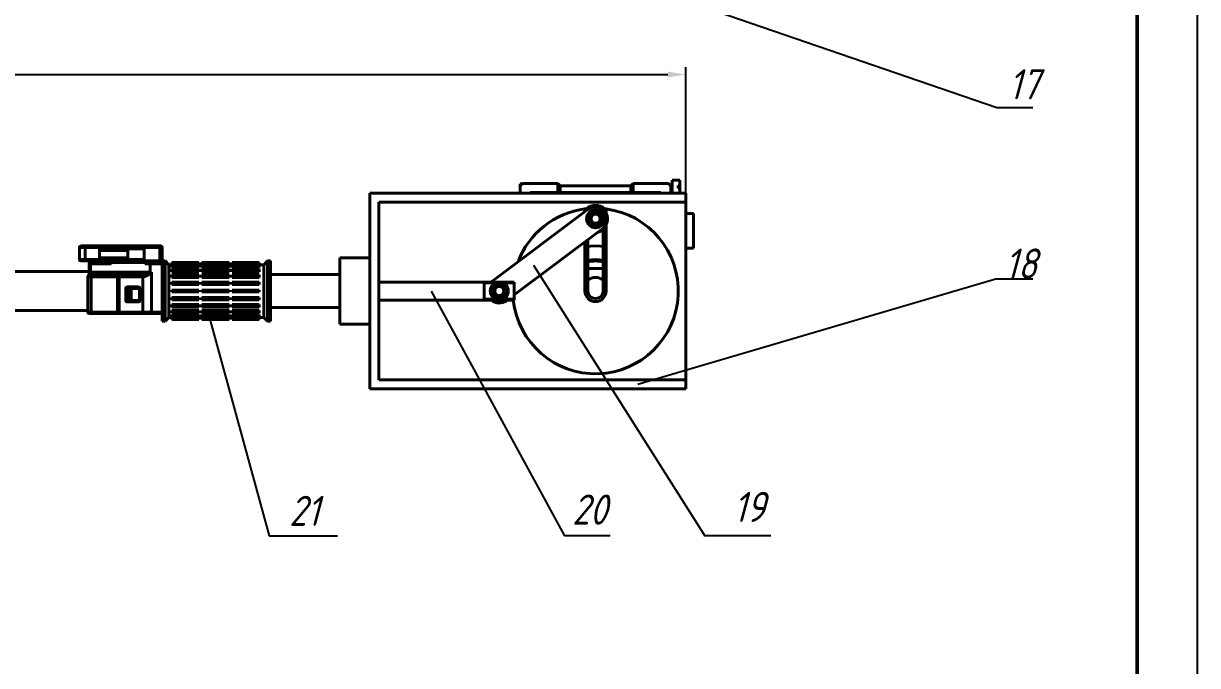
# Model space of a CAD drawing. Header units: millimetres. Extents: x 579 to 4020, y 235 to 1416.
# Drawn here: x 977.8 to 1172.9, y 794.9 to 901.5 of the extents above; entities that cross this region are included whole.
import ezdxf

# ---------------------------------------------------------------- set-up
doc = ezdxf.new("R2010")
doc.units = ezdxf.units.MM
doc.header["$LTSCALE"] = 0.3
for name, color, linetype, lineweight in [('图形轮廓线', 7, 'Continuous', 40), ('图框线', 7, 'Continuous', 50), ('尺寸标注', 7, 'Continuous', 25), ('细实线', 7, 'Continuous', 25)]:
    doc.layers.add(name, color=color, linetype=linetype, lineweight=lineweight)
doc.styles.add('数字样式', font='gbeitc.shx', dxfattribs={"height": 5, "bigfont": 'gbcbig.shx'})
doc.dimstyles.new('4倍', dxfattribs={"dimtxt": 3.5, "dimasz": 3, "dimexe": 1.25, "dimexo": 0, "dimtad": 1, "dimtoh": 1, "dimdec": 3, "dimlfac": 4, "dimdsep": 46, "dimtxsty": '数字样式', "dimcen": 2.5, "dimadec": 0, "dimazin": 0, "dimtp": 0.03, "dimtm": 0.03, "dimtfac": 1, "dimtdec": 3, "dimtmove": 0, "dimatfit": 3, "dimfxl": 1, "dimarcsym": 0})

# ---------------------------------------------------------------- blocks, each defined once
blk = doc.blocks.new('*D155')
at = {"layer": 'Defpoints', "color": 0, "ltscale": 0.3, "transparency": 16777216}
for p in [(1087.86, 893.05), (698.11, 848.34), (1087.86, 842.34)]:
    blk.add_point(p, dxfattribs=at)
at = {"layer": '细实线', "color": 0, "lineweight": -2, "ltscale": 0.3, "transparency": 16777216}
for p, q in [((698.11, 848.34), (698.11, 894.3)), ((1087.86, 842.34), (1087.86, 894.3)), ((701.11, 893.05), (1084.86, 893.05))]:
    blk.add_line(p, q, dxfattribs=at)
at = {"layer": '细实线', "color": 0, "ltscale": 0.3, "transparency": 16777216}
for points in [[(701.11, 893.55), (701.11, 892.55), (698.11, 893.05)], [(1084.86, 893.55), (1084.86, 892.55), (1087.86, 893.05)]]:
    blk.add_solid(points, dxfattribs=at)
at = {"layer": '细实线', "color": 0, "ltscale": 0.3, "transparency": 16777216, "insert": (892.98, 896.18), "char_height": 5, "attachment_point": 5, "style": '数字样式'}
blk.add_mtext('1559', dxfattribs=at)

msp = doc.modelspace()

# ---------------------------------------------------------------- linework, layer by layer
at = {"layer": '图形轮廓线'}
for p, q in [((1060.73316, 874.96105), (1060.35816, 874.58605)), ((1060.35816, 874.58605), (1060.35816, 874.88605)), ((1060.65816, 874.88605), (1060.35816, 874.88605)), ((1060.35816, 874.58605), (1060.35816, 873.33605)), ((1066.60816, 874.96105), (1060.73316, 874.96105)), ((1066.60816, 873.46105), (1066.60816, 874.96105)), ((1066.98316, 874.58605), (1066.60816, 874.96105)), ((1066.98316, 874.58605), (1066.60816, 874.96105)), ((1066.98316, 873.46105), (1066.98316, 874.58605)), ((1078.73316, 874.58605), (1066.98316, 874.58605)), ((1079.10816, 874.96105), (1078.73316, 874.58605)), ((1079.10816, 874.96105), (1078.73316, 874.58605)), ((1078.73316, 874.58605), (1078.73316, 873.46105)), ((1079.10816, 874.96105), (1079.10816, 873.46105)), ((1084.98316, 874.96105), (1079.10816, 874.96105)), ((1085.35816, 874.58605), (1084.98316, 874.96105)), ((1085.35816, 874.58605), (1085.35816, 873.33605)), ((1085.60816, 874.56148), (1085.35816, 874.56148)), ((1086.85816, 875.52355), (1085.60816, 875.52355)), ((1085.60816, 873.33043), (1085.60816, 875.52355)), ((1085.60816, 874.56148), (1085.60816, 874.33941)), ((1086.85816, 874.60585), (1086.60816, 874.60585)), ((1086.60816, 874.60585), (1086.60816, 874.16001)), ((1086.85816, 874.50648), (1086.60816, 874.50648)), ((1086.60816, 874.16001), (1086.85816, 874.16001)), ((1086.85816, 875.52355), (1086.85816, 874.60585)), ((1086.85816, 874.60585), (1086.85816, 874.50648)), ((1086.85816, 874.16001), (1086.85816, 874.50648)), ((1086.85816, 874.16001), (1086.85816, 873.33605)), ((1087.85816, 873.33605), (1035.35816, 873.33605)), ((1035.35816, 873.33605), (1035.35816, 840.83605)), ((1036.85816, 871.83605), (1036.85816, 842.33605)), ((1087.85816, 871.83605), (1036.85816, 871.83605)), ((1066.60816, 873.46105), (1061.98316, 873.46105)), ((1061.98316, 873.46105), (1061.98316, 873.33605)), ((1066.98316, 873.46105), (1066.60816, 873.46105)), ((1078.73316, 873.46105), (1066.98316, 873.46105)), ((1079.10816, 873.46105), (1078.73316, 873.46105)), ((1079.10816, 873.46105), (1083.73316, 873.46105)), ((1081.60816, 873.36678), (1083.73316, 873.36678)), ((1081.60816, 873.33605), (1081.60816, 873.36678)), ((1083.73316, 873.46105), (1083.73316, 873.33605)), ((1087.85816, 873.33605), (1087.85816, 871.83605)), ((1087.85816, 871.83605), (1087.85816, 842.33605)), ((1055.65816, 858.68605), (1071.65816, 870.68605)), ((1071.10816, 870.72423), (1071.10816, 870.27355)), ((1071.63973, 869.36518), (1072.00004, 869.99496)), ((1072.16284, 870.27952), (1072.00004, 869.99496)), ((1072.49068, 870.28081), (1073.21624, 870.28367)), ((1073.54408, 870.28496), (1073.21624, 870.28367)), ((1073.70912, 870.00168), (1074.07437, 869.37476)), ((1074.60816, 870.0543), (1074.60816, 870.72423)), ((1089.10816, 869.96105), (1087.85816, 869.96105)), ((1089.10816, 867.08605), (1089.10816, 869.96105)), ((1071.47693, 869.08062), (1071.64196, 868.79735)), ((1072.00721, 868.17042), (1071.64196, 868.79735)), ((1072.17225, 867.88715), (1072.50009, 867.88844)), ((1073.22565, 867.89129), (1072.50009, 867.88844)), ((1073.55349, 867.89258), (1073.71629, 868.17714)), ((1074.0766, 868.80692), (1073.71629, 868.17714)), ((1074.2394, 869.09148), (1074.07437, 869.37476)), ((1074.60816, 857.08605), (1074.60816, 868.11781)), ((1059.35816, 856.46105), (1074.05816, 867.48605)), ((1074.10816, 867.5248), (1074.10816, 857.08605)), ((1089.10816, 864.21105), (1089.10816, 867.08605)), ((987.11396, 864.33605), (987.11396, 862.33605)), ((988.08004, 864.33605), (987.11396, 864.33605)), ((987.36396, 864.58605), (988.29526, 864.58605)), ((988.08004, 862.33605), (988.08004, 864.33605)), ((990.45388, 864.33605), (988.08004, 864.33605)), ((988.29526, 864.58605), (990.20388, 864.58605)), ((990.20388, 864.58605), (1000.60816, 864.58605)), ((990.45388, 862.33605), (990.45388, 864.33605)), ((1000.71152, 864.33605), (990.45388, 864.33605)), ((990.45388, 864.08605), (994.91997, 864.08605)), ((990.73316, 864.08605), (990.73316, 864.33605)), ((990.85816, 864.33605), (990.85816, 864.08605)), ((994.60816, 864.33605), (994.60816, 864.08605)), ((994.91997, 864.08605), (997.85816, 864.08605)), ((997.10816, 864.08605), (997.10816, 864.33605)), ((997.85816, 862.33605), (997.85816, 864.08605)), ((1000.48316, 862.08605), (1000.48316, 864.33605)), ((1000.85816, 864.33605), (1000.71152, 864.33605)), ((1000.71152, 864.33605), (1000.71152, 862.08605)), ((1000.85816, 864.33605), (1000.85816, 861.58605)), ((1071.10816, 865.27355), (1071.10816, 857.08605)), ((1071.60816, 865.64855), (1071.60816, 857.08605)), ((1087.85816, 864.21105), (1089.10816, 864.21105)), ((987.11396, 862.33605), (988.08004, 862.33605)), ((988.29526, 862.08605), (987.36396, 862.08605)), ((988.08004, 862.33605), (990.45388, 862.33605)), ((990.20388, 862.08605), (988.29526, 862.08605)), ((989.34789, 862.08605), (989.34789, 861.83605)), ((989.40824, 862.08605), (989.40824, 861.83605)), ((990.20388, 862.08605), (1000.71152, 862.08605)), ((995.17412, 863.83605), (990.45388, 863.83605)), ((990.45388, 862.58605), (995.17412, 862.58605)), ((994.91997, 862.33605), (990.45388, 862.33605)), ((990.73316, 862.08605), (990.73316, 862.33605)), ((990.85816, 862.33605), (990.85816, 862.08605)), ((994.60816, 862.33605), (994.60816, 862.08605)), ((994.91997, 862.33605), (997.85816, 862.33605)), ((995.17412, 863.83605), (995.17412, 862.58605)), ((997.10816, 862.08605), (997.10816, 862.33605)), ((1001.35816, 862.08605), (1000.85816, 862.08605)), ((1001.98316, 861.46105), (1001.35816, 862.08605)), ((1001.35816, 862.08605), (1001.35816, 852.08605)), ((1018.35816, 862.08605), (1017.73316, 861.46105)), ((1018.85816, 862.08605), (1018.35816, 862.08605)), ((1018.35816, 862.08605), (1018.35816, 852.08605)), ((1018.85816, 862.08605), (1018.85816, 852.08605)), ((1035.35816, 862.58605), (1030.35816, 862.58605)), ((1030.35816, 857.08605), (1030.35816, 862.58605)), ((988.72428, 860.33605), (950.60816, 860.33605)), ((988.72428, 861.58605), (988.72428, 860.21105)), ((988.97428, 861.58605), (988.72428, 861.58605)), ((988.97428, 860.21105), (988.72428, 860.21105)), ((988.97428, 861.58605), (988.97428, 861.83605)), ((988.97428, 861.83605), (991.94397, 861.83605)), ((988.97428, 861.58605), (988.97428, 860.21105)), ((992.42578, 861.58605), (988.97428, 861.58605)), ((988.97428, 860.21105), (998.85816, 860.21105)), ((992.42578, 861.83605), (998.04129, 861.83605)), ((992.42578, 861.83605), (992.42578, 861.58605)), ((998.04129, 861.58605), (998.04129, 861.83605)), ((998.85816, 861.58605), (998.04129, 861.58605)), ((998.5231, 861.83605), (998.85816, 861.83605)), ((998.85816, 861.83605), (998.85816, 861.58605)), ((998.85816, 861.83605), (1000.60816, 861.83605)), ((998.85816, 860.21105), (998.85816, 861.58605)), ((1000.85816, 861.58605), (998.85816, 861.58605)), ((998.85816, 860.21105), (998.85816, 860.08649)), ((998.85816, 860.21105), (999.1124, 860.21105)), ((999.1124, 860.21105), (999.1124, 853.58605)), ((1000.85816, 860.65677), (1000.85816, 861.58605)), ((1000.85816, 860.65677), (1000.85816, 852.08605)), ((1002.48316, 861.46105), (1001.98316, 861.46105)), ((1001.98316, 861.46105), (1001.98316, 852.71105)), ((1006.98316, 861.80905), (1002.48316, 861.80905)), ((1002.48316, 861.80905), (1002.48316, 861.76636)), ((1002.48316, 861.76636), (1006.98316, 861.76636)), ((1002.48316, 861.46912), (1002.48316, 861.76636)), ((1006.98316, 861.46912), (1002.48316, 861.46912)), ((1002.48316, 861.46912), (1002.48316, 861.34449)), ((1002.48316, 861.00104), (1002.48316, 861.34449)), ((1002.48316, 861.34449), (1006.98316, 861.34449)), ((1006.98316, 861.00104), (1002.48316, 861.00104)), ((1002.48316, 860.77409), (1002.48316, 860.57763)), ((1006.98316, 860.77409), (1002.48316, 860.77409)), ((1002.48316, 860.57763), (1006.98316, 860.57763)), ((1002.48316, 860.29228), (1002.48316, 860.57763)), ((1006.98316, 860.29228), (1002.48316, 860.29228)), ((1006.98316, 861.76636), (1006.98316, 861.80905)), ((1006.98316, 861.46912), (1006.98316, 861.76636)), ((1006.98316, 861.34449), (1006.98316, 861.46912)), ((1007.48316, 861.46105), (1006.98316, 861.46105)), ((1006.98316, 861.00104), (1006.98316, 861.34449)), ((1006.98316, 860.57763), (1006.98316, 860.77409)), ((1006.98316, 860.29228), (1006.98316, 860.57763)), ((1011.98316, 861.80905), (1007.48316, 861.80905)), ((1007.48316, 861.80905), (1007.48316, 861.76636)), ((1007.48316, 861.76636), (1011.98316, 861.76636)), ((1007.48316, 861.46912), (1007.48316, 861.76636)), ((1007.48316, 861.46912), (1007.48316, 861.34449)), ((1011.98316, 861.46912), (1007.48316, 861.46912)), ((1007.48316, 861.00104), (1007.48316, 861.34449)), ((1007.48316, 861.34449), (1011.98316, 861.34449)), ((1011.98316, 861.00104), (1007.48316, 861.00104)), ((1011.98316, 860.77409), (1007.48316, 860.77409)), ((1007.48316, 860.77409), (1007.48316, 860.57763)), ((1007.48316, 860.57763), (1011.98316, 860.57763)), ((1007.48316, 860.29228), (1007.48316, 860.57763)), ((1011.98316, 860.29228), (1007.48316, 860.29228)), ((1011.98316, 861.76636), (1011.98316, 861.80905)), ((1011.98316, 861.46912), (1011.98316, 861.76636)), ((1011.98316, 861.34449), (1011.98316, 861.46912)), ((1012.48316, 861.46105), (1011.98316, 861.46105)), ((1011.98316, 861.00104), (1011.98316, 861.34449)), ((1011.98316, 860.57763), (1011.98316, 860.77409)), ((1011.98316, 860.29228), (1011.98316, 860.57763)), ((1016.98316, 861.80905), (1012.48316, 861.80905)), ((1012.48316, 861.80905), (1012.48316, 861.76636)), ((1012.48316, 861.46912), (1012.48316, 861.76636)), ((1012.48316, 861.76636), (1016.98316, 861.76636)), ((1016.98316, 861.46912), (1012.48316, 861.46912)), ((1012.48316, 861.46912), (1012.48316, 861.34449)), ((1012.48316, 861.34449), (1016.98316, 861.34449)), ((1012.48316, 861.00104), (1012.48316, 861.34449)), ((1016.98316, 861.00104), (1012.48316, 861.00104)), ((1016.98316, 860.77409), (1012.48316, 860.77409)), ((1012.48316, 860.77409), (1012.48316, 860.57763)), ((1012.48316, 860.29228), (1012.48316, 860.57763)), ((1012.48316, 860.57763), (1016.98316, 860.57763)), ((1016.98316, 860.29228), (1012.48316, 860.29228)), ((1016.98316, 861.76636), (1016.98316, 861.80905)), ((1016.98316, 861.46912), (1016.98316, 861.76636)), ((1016.98316, 861.34449), (1016.98316, 861.46912)), ((1017.73316, 861.46105), (1016.98316, 861.46105)), ((1016.98316, 861.00104), (1016.98316, 861.34449)), ((1016.98316, 860.57763), (1016.98316, 860.77409)), ((1016.98316, 860.29228), (1016.98316, 860.57763)), ((1017.73316, 861.46105), (1017.73316, 852.71105)), ((1074.10816, 860.83605), (1071.60816, 860.83605)), ((988.52237, 859.46105), (988.52237, 853.58605)), ((989.0522, 859.46105), (988.52237, 859.46105)), ((988.77237, 859.71105), (989.16974, 859.71105)), ((993.44476, 859.46105), (989.0522, 859.46105)), ((989.0522, 859.46105), (989.0522, 853.58605)), ((989.16974, 859.71105), (993.56231, 859.71105)), ((993.44476, 859.46105), (993.44476, 853.58605)), ((993.73908, 859.46105), (993.44476, 859.46105)), ((993.56231, 859.71105), (997.48566, 859.71105)), ((993.73908, 859.46105), (993.73908, 853.58605)), ((997.66244, 859.46105), (993.73908, 859.46105)), ((997.48566, 859.71105), (997.5048, 859.71105)), ((997.66244, 853.58605), (997.66244, 859.46105)), ((997.67983, 859.46105), (997.66244, 859.46105)), ((1006.98316, 859.78028), (1002.48316, 859.78028)), ((1002.48316, 859.78028), (1002.48316, 859.52791)), ((1002.48316, 859.52791), (1006.98316, 859.52791)), ((1002.48316, 859.32378), (1002.48316, 859.52791)), ((1006.98316, 859.32378), (1002.48316, 859.32378)), ((1002.48316, 858.5682), (1002.48316, 858.28036)), ((1006.98316, 858.5682), (1002.48316, 858.5682)), ((1002.48316, 858.17398), (1002.48316, 858.28036)), ((1002.48316, 858.28036), (1006.98316, 858.28036)), ((1006.98316, 858.17398), (1002.48316, 858.17398)), ((1006.98316, 859.52791), (1006.98316, 859.78028)), ((1006.98316, 859.32378), (1006.98316, 859.52791)), ((1006.98316, 858.28036), (1006.98316, 858.5682)), ((1006.98316, 858.17398), (1006.98316, 858.28036)), ((1007.48316, 859.78028), (1007.48316, 859.52791)), ((1011.98316, 859.78028), (1007.48316, 859.78028)), ((1007.48316, 859.52791), (1011.98316, 859.52791)), ((1007.48316, 859.32378), (1007.48316, 859.52791)), ((1011.98316, 859.32378), (1007.48316, 859.32378)), ((1011.98316, 858.5682), (1007.48316, 858.5682)), ((1007.48316, 858.5682), (1007.48316, 858.28036)), ((1007.48316, 858.28036), (1011.98316, 858.28036)), ((1007.48316, 858.17398), (1007.48316, 858.28036)), ((1011.98316, 858.17398), (1007.48316, 858.17398)), ((1011.98316, 859.52791), (1011.98316, 859.78028)), ((1011.98316, 859.32378), (1011.98316, 859.52791)), ((1011.98316, 858.28036), (1011.98316, 858.5682)), ((1011.98316, 858.17398), (1011.98316, 858.28036)), ((1012.48316, 859.78028), (1012.48316, 859.52791)), ((1016.98316, 859.78028), (1012.48316, 859.78028)), ((1012.48316, 859.52791), (1016.98316, 859.52791)), ((1012.48316, 859.32378), (1012.48316, 859.52791)), ((1016.98316, 859.32378), (1012.48316, 859.32378)), ((1012.48316, 858.5682), (1012.48316, 858.28036)), ((1016.98316, 858.5682), (1012.48316, 858.5682)), ((1012.48316, 858.28036), (1016.98316, 858.28036)), ((1012.48316, 858.17398), (1012.48316, 858.28036)), ((1016.98316, 858.17398), (1012.48316, 858.17398)), ((1016.98316, 859.52791), (1016.98316, 859.78028)), ((1016.98316, 859.32378), (1016.98316, 859.52791)), ((1016.98316, 858.28036), (1016.98316, 858.5682)), ((1016.98316, 858.17398), (1016.98316, 858.28036)), ((1030.35816, 859.83605), (1018.85816, 859.83605)), ((1059.35816, 858.58605), (1036.85816, 858.58605)), ((1056.23316, 858.44964), (1054.35816, 858.44964)), ((1054.35816, 858.44964), (1054.35816, 855.72246)), ((1055.65816, 858.68605), (1055.53529, 858.58605)), ((1056.16284, 858.27952), (1056.00004, 857.99496)), ((1056.49068, 858.28081), (1057.21624, 858.28367)), ((1057.54408, 858.28496), (1057.21624, 858.28367)), ((1059.35816, 858.44964), (1057.48316, 858.44964)), ((1059.35816, 858.58605), (1059.35816, 858.44964)), ((1059.35816, 858.44964), (1059.35816, 855.72246)), ((994.81688, 857.52355), (994.81688, 855.52355)), ((995.34721, 857.52355), (994.81688, 857.52355)), ((995.52398, 857.77355), (994.99365, 857.77355)), ((995.34721, 855.52355), (995.34721, 857.52355)), ((995.70076, 857.52355), (995.34721, 857.52355)), ((995.52398, 857.77355), (996.9382, 857.77355)), ((995.70076, 857.52355), (995.70076, 855.52355)), ((997.11497, 857.52355), (995.70076, 857.52355)), ((997.11497, 855.52355), (997.11497, 857.52355)), ((997.1882, 857.52355), (997.11497, 857.52355)), ((997.1882, 855.52355), (997.1882, 857.52355)), ((1002.48316, 857.23605), (1002.48316, 856.93605)), ((1006.98316, 857.23605), (1002.48316, 857.23605)), ((1002.48316, 856.93605), (1006.98316, 856.93605)), ((1006.98316, 856.93605), (1006.98316, 857.23605)), ((1007.48316, 857.23605), (1007.48316, 856.93605)), ((1011.98316, 857.23605), (1007.48316, 857.23605)), ((1007.48316, 856.93605), (1011.98316, 856.93605)), ((1011.98316, 856.93605), (1011.98316, 857.23605)), ((1012.48316, 857.23605), (1012.48316, 856.93605)), ((1016.98316, 857.23605), (1012.48316, 857.23605)), ((1012.48316, 856.93605), (1016.98316, 856.93605)), ((1016.98316, 856.93605), (1016.98316, 857.23605)), ((1030.35816, 851.58605), (1030.35816, 857.08605)), ((1055.47693, 857.08062), (1055.64196, 856.79735)), ((1055.63973, 857.36518), (1056.00004, 857.99496)), ((1056.00721, 856.17042), (1055.64196, 856.79735)), ((1057.70912, 858.00168), (1058.07437, 857.37476)), ((1058.0766, 856.80692), (1057.71629, 856.17714)), ((1058.2394, 857.09148), (1058.07437, 857.37476)), ((995.34721, 855.52355), (994.81688, 855.52355)), ((995.52398, 855.27355), (994.99365, 855.27355)), ((995.70076, 855.52355), (995.34721, 855.52355)), ((996.9382, 855.27355), (995.52398, 855.27355)), ((995.70076, 855.52355), (997.11497, 855.52355)), ((997.1882, 855.52355), (997.11497, 855.52355)), ((1002.48316, 855.99812), (1006.98316, 855.99812)), ((1002.48316, 855.99812), (1002.48316, 855.89175)), ((1006.98316, 855.89175), (1002.48316, 855.89175)), ((1002.48316, 855.89175), (1002.48316, 855.6039)), ((1002.48316, 855.6039), (1006.98316, 855.6039)), ((1002.48316, 854.84833), (1006.98316, 854.84833)), ((1002.48316, 854.84833), (1002.48316, 854.6442)), ((1002.48316, 854.6442), (1002.48316, 854.39182)), ((1006.98316, 854.6442), (1002.48316, 854.6442)), ((1002.48316, 854.39182), (1006.98316, 854.39182)), ((1006.98316, 855.99812), (1006.98316, 855.89175)), ((1006.98316, 855.6039), (1006.98316, 855.89175)), ((1006.98316, 854.84833), (1006.98316, 854.6442)), ((1006.98316, 854.39182), (1006.98316, 854.6442)), ((1007.48316, 855.99812), (1007.48316, 855.89175)), ((1007.48316, 855.99812), (1011.98316, 855.99812)), ((1007.48316, 855.89175), (1007.48316, 855.6039)), ((1011.98316, 855.89175), (1007.48316, 855.89175)), ((1007.48316, 855.6039), (1011.98316, 855.6039)), ((1007.48316, 854.84833), (1011.98316, 854.84833)), ((1007.48316, 854.84833), (1007.48316, 854.6442)), ((1007.48316, 854.6442), (1007.48316, 854.39182)), ((1011.98316, 854.6442), (1007.48316, 854.6442)), ((1007.48316, 854.39182), (1011.98316, 854.39182)), ((1011.98316, 855.99812), (1011.98316, 855.89175)), ((1011.98316, 855.6039), (1011.98316, 855.89175)), ((1011.98316, 854.84833), (1011.98316, 854.6442)), ((1011.98316, 854.39182), (1011.98316, 854.6442)), ((1012.48316, 855.99812), (1012.48316, 855.89175)), ((1012.48316, 855.99812), (1016.98316, 855.99812)), ((1016.98316, 855.89175), (1012.48316, 855.89175)), ((1012.48316, 855.89175), (1012.48316, 855.6039)), ((1012.48316, 855.6039), (1016.98316, 855.6039)), ((1012.48316, 854.84833), (1016.98316, 854.84833)), ((1012.48316, 854.84833), (1012.48316, 854.6442)), ((1016.98316, 854.6442), (1012.48316, 854.6442)), ((1012.48316, 854.6442), (1012.48316, 854.39182)), ((1012.48316, 854.39182), (1016.98316, 854.39182)), ((1016.98316, 855.99812), (1016.98316, 855.89175)), ((1016.98316, 855.6039), (1016.98316, 855.89175)), ((1016.98316, 854.84833), (1016.98316, 854.6442)), ((1016.98316, 854.39182), (1016.98316, 854.6442)), ((1018.85816, 854.33605), (1030.35816, 854.33605)), ((1036.85816, 855.58605), (1059.35816, 855.58605)), ((1054.35816, 855.72246), (1056.23316, 855.72246)), ((1056.17225, 855.88715), (1056.50009, 855.88844)), ((1057.22565, 855.89129), (1056.50009, 855.88844)), ((1057.48316, 855.72246), (1059.35816, 855.72246)), ((1057.55349, 855.89258), (1057.71629, 856.17714)), ((1058.05816, 855.48605), (1058.1915, 855.58605)), ((1059.35816, 855.72246), (1059.35816, 855.58605)), ((950.60816, 853.83605), (988.52237, 853.83605)), ((988.52237, 853.58605), (989.0522, 853.58605)), ((989.16974, 853.33605), (988.77237, 853.33605)), ((989.0522, 853.58605), (993.44476, 853.58605)), ((993.56231, 853.33605), (989.16974, 853.33605)), ((993.44476, 853.58605), (993.73908, 853.58605)), ((997.48566, 853.33605), (993.56231, 853.33605)), ((993.73908, 853.58605), (997.66244, 853.58605)), ((999.08062, 853.33605), (997.48566, 853.33605)), ((997.66244, 853.58605), (999.1124, 853.58605)), ((1000.60816, 853.33605), (999.08062, 853.33605)), ((999.1124, 853.58605), (1000.85816, 853.58605)), ((1001.35816, 852.08605), (1001.98316, 852.71105)), ((1001.98316, 852.71105), (1002.48316, 852.71105)), ((1002.48316, 853.87982), (1006.98316, 853.87982)), ((1002.48316, 853.87982), (1002.48316, 853.59447)), ((1006.98316, 853.59447), (1002.48316, 853.59447)), ((1002.48316, 853.59447), (1002.48316, 853.39801)), ((1002.48316, 853.39801), (1006.98316, 853.39801)), ((1002.48316, 853.17106), (1006.98316, 853.17106)), ((1002.48316, 853.17106), (1002.48316, 852.82761)), ((1006.98316, 852.82761), (1002.48316, 852.82761)), ((1002.48316, 852.82761), (1002.48316, 852.70299)), ((1002.48316, 852.70299), (1006.98316, 852.70299)), ((1002.48316, 852.70299), (1002.48316, 852.40575)), ((1006.98316, 852.40575), (1002.48316, 852.40575)), ((1002.48316, 852.40575), (1002.48316, 852.36305)), ((1002.48316, 852.36305), (1006.98316, 852.36305)), ((1006.98316, 853.87982), (1006.98316, 853.59447)), ((1006.98316, 853.39801), (1006.98316, 853.59447)), ((1006.98316, 853.17106), (1006.98316, 852.82761)), ((1006.98316, 852.70299), (1006.98316, 852.82761)), ((1006.98316, 852.71105), (1007.48316, 852.71105)), ((1006.98316, 852.70299), (1006.98316, 852.40575)), ((1006.98316, 852.36305), (1006.98316, 852.40575)), ((1007.48316, 853.87982), (1011.98316, 853.87982)), ((1007.48316, 853.87982), (1007.48316, 853.59447)), ((1011.98316, 853.59447), (1007.48316, 853.59447)), ((1007.48316, 853.59447), (1007.48316, 853.39801)), ((1007.48316, 853.39801), (1011.98316, 853.39801)), ((1007.48316, 853.17106), (1011.98316, 853.17106)), ((1007.48316, 853.17106), (1007.48316, 852.82761)), ((1011.98316, 852.82761), (1007.48316, 852.82761)), ((1007.48316, 852.82761), (1007.48316, 852.70299)), ((1007.48316, 852.70299), (1011.98316, 852.70299)), ((1007.48316, 852.70299), (1007.48316, 852.40575)), ((1011.98316, 852.40575), (1007.48316, 852.40575)), ((1007.48316, 852.40575), (1007.48316, 852.36305)), ((1007.48316, 852.36305), (1011.98316, 852.36305)), ((1011.98316, 853.87982), (1011.98316, 853.59447)), ((1011.98316, 853.39801), (1011.98316, 853.59447)), ((1011.98316, 853.17106), (1011.98316, 852.82761)), ((1011.98316, 852.70299), (1011.98316, 852.82761)), ((1011.98316, 852.71105), (1012.48316, 852.71105)), ((1011.98316, 852.70299), (1011.98316, 852.40575)), ((1011.98316, 852.36305), (1011.98316, 852.40575)), ((1012.48316, 853.87982), (1016.98316, 853.87982)), ((1012.48316, 853.87982), (1012.48316, 853.59447)), ((1016.98316, 853.59447), (1012.48316, 853.59447)), ((1012.48316, 853.59447), (1012.48316, 853.39801)), ((1012.48316, 853.39801), (1016.98316, 853.39801)), ((1012.48316, 853.17106), (1016.98316, 853.17106)), ((1012.48316, 853.17106), (1012.48316, 852.82761)), ((1016.98316, 852.82761), (1012.48316, 852.82761)), ((1012.48316, 852.82761), (1012.48316, 852.70299)), ((1012.48316, 852.70299), (1016.98316, 852.70299)), ((1012.48316, 852.70299), (1012.48316, 852.40575)), ((1016.98316, 852.40575), (1012.48316, 852.40575)), ((1012.48316, 852.40575), (1012.48316, 852.36305)), ((1012.48316, 852.36305), (1016.98316, 852.36305)), ((1016.98316, 853.87982), (1016.98316, 853.59447)), ((1016.98316, 853.39801), (1016.98316, 853.59447)), ((1016.98316, 853.17106), (1016.98316, 852.82761)), ((1016.98316, 852.70299), (1016.98316, 852.82761)), ((1016.98316, 852.71105), (1017.73316, 852.71105)), ((1016.98316, 852.70299), (1016.98316, 852.40575)), ((1016.98316, 852.36305), (1016.98316, 852.40575)), ((1017.73316, 852.71105), (1018.35816, 852.08605)), ((1000.85816, 852.08605), (1001.35816, 852.08605)), ((1018.35816, 852.08605), (1018.85816, 852.08605)), ((1030.35816, 851.58605), (1035.35816, 851.58605)), ((1087.85816, 840.83605), (1035.35816, 840.83605)), ((1087.85816, 842.33605), (1036.85816, 842.33605)), ((1087.85816, 842.33605), (1087.85816, 840.83605))]:
    msp.add_line(p, q, dxfattribs=at)
at = {"layer": '图形轮廓线', "flags": 128}
for points in [[(1071.82246, 870.79699), (1071.5441, 870.77312), (1071.10816, 870.72423)], [(1074.60816, 870.72423), (1074.17223, 870.77312), (1073.89387, 870.79699)], [(1072.85816, 864.58605), (1072.04727, 864.54209), (1071.60816, 864.48115)], [(1074.10816, 864.48115), (1073.66906, 864.54209), (1072.85816, 864.58605)], [(989.16974, 859.71105), (989.14681, 859.70625), (989.12476, 859.69202), (989.10444, 859.66892), (989.08662, 859.63783), (989.07201, 859.59994), (989.06114, 859.55672), (989.05446, 859.50982), (989.0522, 859.46105)], [(993.56231, 859.71105), (993.53937, 859.70625), (993.51732, 859.69202), (993.497, 859.66892), (993.47919, 859.63783), (993.46457, 859.59994), (993.45371, 859.55672), (993.44702, 859.50982), (993.44476, 859.46105)], [(989.0522, 853.58605), (989.05446, 853.53728), (989.06114, 853.49038), (989.07201, 853.44716), (989.08662, 853.40927), (989.10444, 853.37818), (989.12476, 853.35508), (989.14681, 853.34085), (989.16974, 853.33605)], [(993.44476, 853.58605), (993.44702, 853.53728), (993.45371, 853.49038), (993.46457, 853.44716), (993.47919, 853.40927), (993.497, 853.37818), (993.51732, 853.35508), (993.53937, 853.34085), (993.56231, 853.33605)]]:
    msp.add_lwpolyline(points, dxfattribs=at)
at = {"layer": '图形轮廓线'}
for centre, radius in [((1072.85816, 869.08605), 1.5), ((1072.85816, 869.08605), 0.87946), ((1072.85816, 869.08605), 0.75), ((1056.85816, 857.08605), 1.5), ((1056.85816, 857.08605), 0.87946), ((1056.85816, 857.08605), 0.75)]:
    msp.add_circle(centre, radius, dxfattribs=at)
for centre, radius, start, end in [((1072.85816, 857.08605), 13.75, 186.2629131, 82.6879781), ((1072.85816, 857.08605), 13.75, 97.3120219, 159.3437711), ((1072.85816, 869.08605), 2.2375, 48.2384849, 131.7615151), ((1072.85816, 869.08605), 2, 306.8698976, 126.8698976), ((1072.85816, 869.08605), 1.25, 107.0968803, 133.3538821), ((1072.85816, 869.08605), 1.25, 47.0968803, 73.3538821), ((1072.85816, 869.08605), 1.25, 167.0968803, 193.3538821), ((1072.85816, 869.08605), 1.25, 227.0968803, 253.3538821), ((1072.85816, 869.08605), 1.25, 287.0968803, 313.3538821), ((1072.85816, 869.08605), 1.25, 347.0968803, 13.3538821), ((1072.85816, 869.08605), 2.2375, 280.2316004, 303.8704402), ((987.36396, 864.33605), 0.25, 90, 180), ((988.31405, 864.35223), 0.23458, 94.5952141, 183.9548903), ((990.20388, 864.33605), 0.25, 0, 90), ((987.36396, 862.33605), 0.25, 180, 270), ((988.31405, 862.31987), 0.23458, 176.0451097, 265.4047859), ((990.20388, 862.33605), 0.25, 270, 0), ((1072.85816, 857.08605), 5.21651, 76.1356517, 103.8643482), ((1072.85816, 857.08605), 5, 75.5224878, 104.4775121), ((988.97428, 861.58605), 0.25, 90, 180), ((997.70867, 859.07385), 1.53192, 38.3432382, 41.3782852), ((1000.60816, 861.58605), 0.25, 0.0000001, 90), ((988.77237, 859.46105), 0.25, 90, 180), ((993.51811, 859.4923), 0.22317, 351.950533, 78.5782464), ((997.44147, 859.4923), 0.22317, 351.950533, 78.5782464), ((997.45929, 859.49291), 0.22283, 351.7793716, 78.216075), ((1056.85816, 857.08605), 1.25, 107.0968803, 133.3538821), ((1056.85816, 857.08605), 1.25, 47.0968803, 73.3538821), ((1072.85816, 857.08605), 2.25, 56.2510113, 123.7489885), ((1072.85816, 857.08605), 2.25, 90, 123.7489885), ((1072.85816, 857.08605), 2.25, 56.2510113, 90), ((995.03785, 857.5548), 0.22317, 101.4217537, 188.049467), ((995.56818, 857.5548), 0.22317, 101.4217537, 188.049467), ((995.47979, 857.5548), 0.22317, 351.950533, 78.5782464), ((996.9382, 857.52355), 0.25, 0, 90), ((996.894, 857.5548), 0.22317, 351.950533, 78.5782464), ((1056.85816, 857.08605), 1.25, 167.0968803, 193.3538821), ((1056.85816, 857.08605), 1.25, 347.0968803, 13.3538821), ((1072.85816, 857.08605), 1.75, 180.0000001, 0.0000001), ((1072.85816, 857.08605), 1.25, 179.9999999, 0.0000001), ((995.03785, 855.4923), 0.22317, 171.950533, 258.5782463), ((995.56818, 855.4923), 0.22317, 171.950533, 258.5782463), ((995.47979, 855.4923), 0.22317, 281.4217536, 8.049467), ((996.9382, 855.52355), 0.25, 270, 0), ((996.894, 855.4923), 0.22317, 281.4217536, 8.049467), ((1056.85816, 857.08605), 2, 228.5903779, 306.8698976), ((1056.85816, 857.08605), 1.25, 227.0968803, 253.3538821), ((1056.85816, 857.08605), 1.25, 287.0968803, 313.3538821), ((988.77237, 853.58605), 0.25, 180, 270), ((993.51811, 853.5548), 0.22317, 281.4217536, 8.049467), ((997.44147, 853.5548), 0.22317, 281.4217536, 8.049467), ((998.59691, 853.52456), 0.51915, 338.7085188, 6.80229), ((1000.60816, 853.58605), 0.25, 270, 0.0000001)]:
    msp.add_arc(centre, radius, start, end, dxfattribs=at)
msp.add_ellipse((988.8822, 860.21105), major_axis=(0, 0.5), ratio=0.184176841, start_param=3.141592654, end_param=4.71238898, dxfattribs=at)
for points, knots in [([(1072.49068, 870.28081), (1072.4692, 870.28073), (1072.35964, 870.2803), (1072.25054, 870.27987), (1072.16284, 870.27952)], [0, 0, 0, 0, 0.196088998, 1, 1, 1, 1]), ([(1073.70912, 870.00168), (1073.70302, 870.01214), (1073.64786, 870.10682), (1073.59294, 870.20109), (1073.54408, 870.28496)], [0, 0, 0, 0, 0.1104907664, 1, 1, 1, 1]), ([(1071.63973, 869.36518), (1071.63357, 869.35442), (1071.57916, 869.25931), (1071.52498, 869.16461), (1071.47693, 869.08062)], [0, 0, 0, 0, 0.113187986, 1, 1, 1, 1]), ([(1072.00721, 868.17042), (1072.01331, 868.15996), (1072.06846, 868.06529), (1072.12339, 867.97101), (1072.17225, 867.88715)], [0, 0, 0, 0, 0.110490766, 1, 1, 1, 1]), ([(1073.22565, 867.89129), (1073.24713, 867.89137), (1073.35669, 867.89181), (1073.46579, 867.89223), (1073.55349, 867.89258)], [0, 0, 0, 0, 0.196088998, 1, 1, 1, 1]), ([(1074.0766, 868.80692), (1074.08276, 868.81769), (1074.13717, 868.91279), (1074.19135, 869.0075), (1074.2394, 869.09148)], [0, 0, 0, 0, 0.113187986, 1, 1, 1, 1]), ([(994.91997, 864.08605), (994.94941, 864.08278), (995.00829, 864.07624), (995.08917, 864.02631), (995.14873, 863.95403), (995.17228, 863.88448), (995.17376, 863.84558), (995.17412, 863.83605)], [0, 0, 0, 0, 0.239774067, 0.479525439, 0.716827251, 0.930633602, 1, 1, 1, 1]), ([(1000.85816, 864.33605), (1000.85555, 864.36336), (1000.85032, 864.41796), (1000.80974, 864.49089), (1000.74962, 864.54777), (1000.67955, 864.57937), (1000.63041, 864.58599), (1000.60885, 864.58605), (1000.60816, 864.58605)], [0, 0, 0, 0, 0.204298669, 0.408477896, 0.616038023, 0.831217027, 0.9945978, 1, 1, 1, 1]), ([(995.17412, 862.58605), (995.17161, 862.5605), (995.16659, 862.50945), (995.12857, 862.44057), (995.07212, 862.38383), (994.99949, 862.34395), (994.94621, 862.33866), (994.91997, 862.33605)], [0, 0, 0, 0, 0.185019469, 0.369593334, 0.565635713, 0.786068796, 1, 1, 1, 1]), ([(988.72428, 860.21105), (988.72404, 860.17074), (988.72331, 860.05302), (988.71519, 859.87243), (988.70379, 859.73544), (988.69726, 859.69654), (988.69714, 859.69577)], [0, 0, 0, 0, 0.205685111, 0.600744455, 0.992092946, 1, 1, 1, 1]), ([(991.94397, 861.83605), (992.0436, 861.82696), (992.17078, 861.81536), (992.32047, 861.74051), (992.38497, 861.69024), (992.41823, 861.63364), (992.42543, 861.6038), (992.42573, 861.58855), (992.42578, 861.58605)], [0, 0, 0, 0, 0.528796309, 0.675010198, 0.858283377, 0.928377088, 0.988246784, 1, 1, 1, 1]), ([(997.5048, 859.71105), (997.61312, 859.71954), (997.89278, 859.74147), (998.3574, 859.87175), (998.69807, 860.01784), (998.85816, 860.08649)], [0, 0, 0, 0, 0.251000815, 0.648034868, 1, 1, 1, 1]), ([(998.04129, 861.58605), (998.04264, 861.59914), (998.04567, 861.62863), (998.07406, 861.67763), (998.14281, 861.74149), (998.29678, 861.81602), (998.43418, 861.82818), (998.5231, 861.83605)], [0, 0, 0, 0, 0.06121553, 0.137928314, 0.265045645, 0.524383225, 1, 1, 1, 1]), ([(998.85816, 860.08649), (998.94189, 860.1274), (999.02669, 860.16884), (999.11133, 860.21052), (999.1124, 860.21105)], [0, 0, 0, 0, 0.987352592, 1, 1, 1, 1]), ([(999.1124, 860.21105), (999.11167, 860.21037), (999.0442, 860.1477), (998.97681, 860.08561), (998.91017, 860.0242)], [0, 0, 0, 0, 0.010909021, 1, 1, 1, 1]), ([(998.91017, 860.0242), (998.76545, 859.9215), (998.45973, 859.70453), (998.02616, 859.50491), (997.77763, 859.47343), (997.67983, 859.46105)], [0, 0, 0, 0, 0.352840666, 0.745349607, 1, 1, 1, 1]), ([(1056.49068, 858.28081), (1056.4692, 858.28073), (1056.35964, 858.2803), (1056.25054, 858.27987), (1056.16284, 858.27952)], [0, 0, 0, 0, 0.196088998, 1, 1, 1, 1]), ([(1057.70912, 858.00168), (1057.70302, 858.01214), (1057.64786, 858.10682), (1057.59294, 858.20109), (1057.54408, 858.28496)], [0, 0, 0, 0, 0.110490766, 1, 1, 1, 1]), ([(1055.63973, 857.36518), (1055.63357, 857.35442), (1055.57916, 857.25931), (1055.52498, 857.16461), (1055.47693, 857.08062)], [0, 0, 0, 0, 0.113187986, 1, 1, 1, 1]), ([(1058.0766, 856.80692), (1058.08276, 856.81769), (1058.13717, 856.91279), (1058.19135, 857.0075), (1058.2394, 857.09148)], [0, 0, 0, 0, 0.113187986, 1, 1, 1, 1]), ([(1056.00721, 856.17042), (1056.01331, 856.15996), (1056.06846, 856.06529), (1056.12339, 855.97101), (1056.17225, 855.88715)], [0, 0, 0, 0, 0.110490766, 1, 1, 1, 1]), ([(1057.22565, 855.89129), (1057.24713, 855.89137), (1057.35669, 855.89181), (1057.46579, 855.89223), (1057.55349, 855.89258)], [0, 0, 0, 0, 0.196088998, 1, 1, 1, 1])]:
    msp.add_open_spline(points, degree=3, knots=knots, dxfattribs=at)
at = {"layer": '图框线', "ltscale": 0.3}
msp.add_line((1162.86257, 592.33918), (1162.86257, 992.33918), dxfattribs=at)
at = {"layer": '尺寸标注', "ltscale": 0.3}
msp.add_line((1172.86257, 582.33918), (1172.86257, 1002.33918), dxfattribs=at)
at = {"layer": '细实线', "ltscale": 0.3}
for p, q in [((1071.54761, 910.95151), (1139.53621, 887.55443)), ((1139.53621, 887.55443), (1145.49437, 887.55443)), ((1062.54034, 861.39244), (1090.99339, 816.4389)), ((1139.53621, 859.10274), (1079.91137, 841.57462)), ((1139.53621, 859.10274), (1145.49437, 859.10274)), ((1045.53253, 857.08972), (1067.71513, 816.4389)), ((1008.67681, 852.82761), (1018.63775, 816.4389)), ((1018.63775, 816.4389), (1030.00725, 816.4389)), ((1075.28327, 816.4389), (1067.71513, 816.4389)), ((1101.95835, 816.4389), (1090.99339, 816.4389))]:
    msp.add_line(p, q, dxfattribs=at)

# ---------------------------------------------------------------- texts
at = {"layer": '细实线', "ltscale": 0.3, "char_height": 5, "attachment_point": 1, "style": '数字样式'}
for s, insert, width in [('17', (1141.46409, 893.93357), 20.0500733), ('18', (1140.84902, 864.1502), 20.684737), ('21', (1021.94695, 823.07237), 9.761087), ('20', (1068.94763, 823.28537), 14.2608804), ('19', (1095.75354, 823.72481), 11.783494)]:
    msp.add_mtext(s, dxfattribs=dict(at, insert=insert, width=width))

# ---------------------------------------------------------------- dimensions: what is measured, and where the dimension line sits
at = {"layer": '细实线', "ltscale": 0.3}
dim = msp.add_linear_dim(base=(1087.85816, 893.05362), p1=(698.10816, 848.33605), p2=(1087.85816, 842.33605), dimstyle='4倍', dxfattribs=at)
dim.commit()
dim.dimension.update_dxf_attribs({"geometry": '*D155', "text_midpoint": (892.98316, 896.17862)})

doc.saveas('drawing.dxf')
